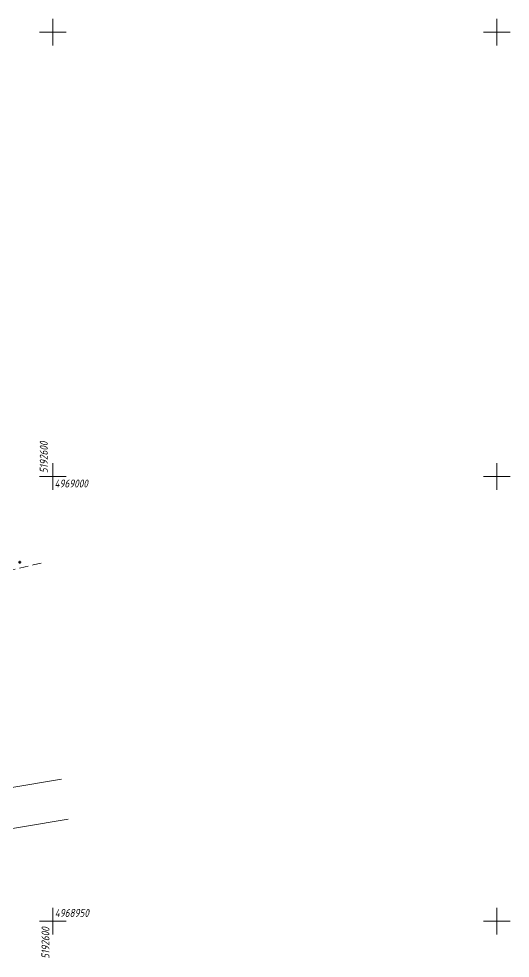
# Model space of a CAD drawing. Header units: metres. Extents: x 5186306 to 10384643, y 4966294 to 9938031.
# Drawn here: x 5192596.2 to 5192651.5, y 4968945.8 to 4969051.5 of the extents above; entities that cross this region are included whole.
import ezdxf

# ---------------------------------------------------------------- set-up
doc = ezdxf.new("R2010")
doc.units = ezdxf.units.M
doc.linetypes.add('DASHEDX2', pattern=[1.5, 1, -0.5])
for name, color, linetype, lineweight in [('GEO_POINTS', 7, 'Continuous', 18), ('Grid', 7, 'Continuous', 18), ('Sit', 7, 'Continuous', 18), ('Рамка и сетка', 7, 'Continuous', 18)]:
    doc.layers.add(name, color=color, linetype=linetype, lineweight=lineweight)
doc.styles.get("Standard").update_dxf_attribs({"font": 'txt.shx', "width": 0.85, "oblique": 10})

# ---------------------------------------------------------------- blocks, each defined once
blk = doc.blocks.new('GRID')
at = {"layer": 'Grid', "color": 104}
blk.add_line((-1.5, 0), (1.5, 0), dxfattribs=at)
for points in [[(0, 0), (0, 1.5)], [(0, 0), (0, -1.5)]]:
    blk.add_lwpolyline(points, dxfattribs=at)

msp = doc.modelspace()

# ---------------------------------------------------------------- linework, layer by layer
at = {"layer": 'GEO_POINTS', "lineweight": 70}
msp.add_circle((5192596.28, 4968990.36, 296.3), 0.06, dxfattribs=at)
at = {"layer": 'Sit', "linetype": 'DASHEDX2'}
msp.add_lwpolyline([(5192598.68, 4968990.27, 0.008263), (5192584.27, 4968986.73, 0.009446), (5192571.77, 4968983.19, 0.000922), (5192568.17, 4968982.08, -0.004963), (5192567.5, 4968981.88, -0.033147), (5192561.61, 4968980.61, 0.022792), (5192553.03, 4968978.94, 0.010419), (5192547.59, 4968977.51, -0.014673), (5192543.73, 4968976.52, -0.01088), (5192541.85, 4968976.14, 0.003121), (5192535.28, 4968974.92, 0.014316), (5192530.82, 4968973.94, 0.008757), (5192523.62, 4968971.99)], format="xyb", dxfattribs=at)
at = {"layer": 'Sit', "elevation": 299.37, "flags": 128}
for points in [[(5192558.86, 4968958.92), (5192600.99, 4968965.97)], [(5192561.69, 4968954.76), (5192601.74, 4968961.46)]]:
    msp.add_lwpolyline(points, dxfattribs=at)

# ---------------------------------------------------------------- block references
at = {"layer": 'Grid', "color": 7, "linetype": 'Continuous'}
for p in [(5192600, 4969050), (5192650, 4969050), (5192600, 4969000), (5192650, 4969000), (5192600, 4968950), (5192650, 4968950)]:
    msp.add_blockref('GRID', p, dxfattribs=at)

# ---------------------------------------------------------------- texts
at = {"layer": 'Рамка и сетка', "oblique": 13, "width": 0.8}
for p in [(5192599.43, 4969000.38), (5192599.62, 4968945.74)]:
    msp.add_text('5192600', height=0.9, rotation=90, dxfattribs=at).set_placement(p)
for s, p in [('4969000', (5192600.19, 4968998.77)), ('4968950', (5192600.22, 4968950.46))]:
    msp.add_text(s, height=0.9, dxfattribs=at).set_placement(p)

doc.saveas('drawing.dxf')
